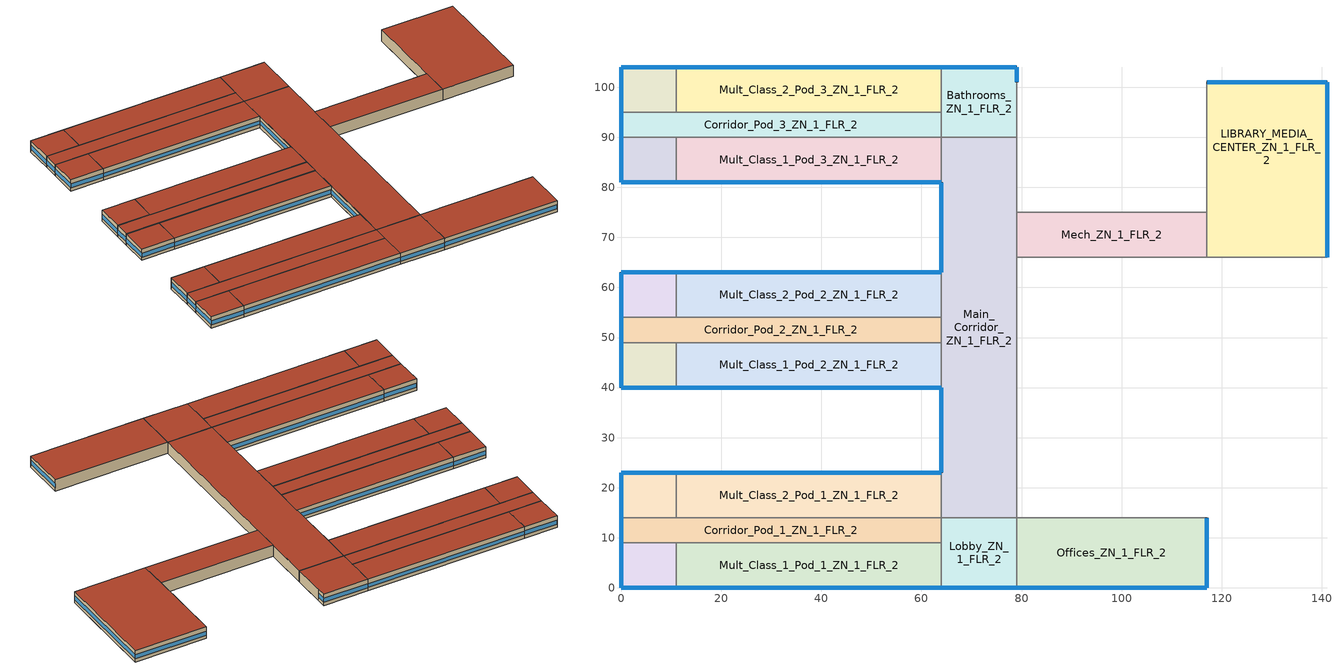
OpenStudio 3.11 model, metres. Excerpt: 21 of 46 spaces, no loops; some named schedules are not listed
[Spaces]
Bathrooms_ZN_1_FLR_2
 floor to Bathrooms_ZN_1_FLR_1: 79,104 79,90 64,90 64,104 z4
 wall outside: 79,101 79,104 64,104 z4:8
 wall to Auditorium_ZN_1_FLR_1: 79,90 79,101 z4:8
 wall to Mult_Class_2_Pod_3_ZN_1_FLR_2: 64,104 64,95 z4:8
 wall to Corridor_Pod_3_ZN_1_FLR_2: 64,95 64,90 z4:8
 wall to Main_Corridor_ZN_1_FLR_2: 64,90 79,90 z4:8
 window: 78.95,104 64.05,104 z5.1:6.51; 79,101.05 79,103.95 z5.1:6.55
 roof outside: 79,90 79,104 64,104 64,90 z8
Corner_Class_2_Pod_3_ZN_1_FLR_2
 floor to Corner_Class_2_Pod_3_ZN_1_FLR_1: 11,104 11,95 0,95 0,104 z4
 wall outside: 11,104 0,104 0,95 z4:8
 wall to Corridor_Pod_3_ZN_1_FLR_2: 0,95 11,95 z4:8
 wall to Mult_Class_2_Pod_3_ZN_1_FLR_2: 11,95 11,104 z4:8
 window: 0,103.95 0,95.05 z5.1:6.52; 10.95,104 0.05,104 z5.1:6.51
 roof outside: 11,95 11,104 0,104 0,95 z8
Corridor_Pod_1_ZN_1_FLR_2
 floor to Corridor_Pod_1_ZN_1_FLR_1: 64,14 64,9 0,9 0,14 z4
 wall outside: 0,14 0,9 z4:8
 wall to Corner_Class_1_Pod_1_ZN_1_FLR_2: 0,9 11,9 z4:8
 wall to Mult_Class_1_Pod_1_ZN_1_FLR_2: 11,9 64,9 z4:8
 wall to Corner_Class_2_Pod_1_ZN_1_FLR_2: 11,14 0,14 z4:8
 wall to Lobby_ZN_1_FLR_2: 64,9 64,14 z4:8
 wall to Mult_Class_2_Pod_1_ZN_1_FLR_2: 64,14 11,14 z4:8
 window: 0,13.95 0,9.05 z5.1:6.53
 roof outside: 64,9 64,14 0,14 0,9 z8
Corner_Class_1_Pod_3_ZN_1_FLR_2
 floor to Corner_Class_1_Pod_3_ZN_1_FLR_1: 11,90 11,81 0,81 0,90 z4
 wall outside: 0,90 0,81 11,81 z4:8
 wall to Mult_Class_1_Pod_3_ZN_1_FLR_2: 11,81 11,90 z4:8
 wall to Corridor_Pod_3_ZN_1_FLR_2: 11,90 0,90 z4:8
 window: 0.05,81 10.95,81 z5.1:6.51; 0,89.95 0,81.05 z5.1:6.52
 roof outside: 11,81 11,90 0,90 0,81 z8
Corner_Class_2_Pod_1_ZN_1_FLR_2
 floor to Corner_Class_2_Pod_1_ZN_1_FLR_1: 11,23 11,14 0,14 0,23 z4
 wall outside: 11,23 0,23 0,14 z4:8
 wall to Mult_Class_2_Pod_1_ZN_1_FLR_2: 11,14 11,23 z4:8
 window: 0,22.95 0,14.05 z5.1:6.52; 10.95,23 0.05,23 z5.1:6.51
 roof outside: 11,14 11,23 0,23 0,14 z8
Offices_ZN_1_FLR_2
 floor to Offices_ZN_1_FLR_1: 117,14 117,0 79,0 79,14 z4
 wall outside: 79,0 117,0 117,14 z4:8
 wall to Lobby_ZN_1_FLR_2: 79,14 79,0 z4:8
 wall to Gym_ZN_1_FLR_1: 117,14 79,14 z4:8
 window: 79.05,0 116.95,0 z5.1:6.5; 117,0.05 117,13.95 z5.1:6.51
 roof outside: 117,0 117,14 79,14 79,0 z8
Mult_Class_2_Pod_2_ZN_1_FLR_2
 floor to Mult_Class_2_Pod_2_ZN_1_FLR_1: 64,63 64,54 11,54 11,63 z4
 wall outside: 64,63 11,63 z4:8
 wall to Corridor_Pod_2_ZN_1_FLR_2: 11,54 64,54 z4:8
 wall to Main_Corridor_ZN_1_FLR_2: 64,54 64,63 z4:8
 wall to Corner_Class_2_Pod_2_ZN_1_FLR_2: 11,63 11,54 z4:8
 window: 63.95,63 11.05,63 z5.1:6.5
 roof outside: 64,54 64,63 11,63 11,54 z8
Mech_ZN_1_FLR_2
 floor to Mech_ZN_1_FLR_1: 117,75 117,66 79,66 79,75 z4
 wall to Gym_ZN_1_FLR_1: 79,66 117,66 z4:8
 wall to Main_Corridor_ZN_1_FLR_2: 79,75 79,66 z4:8
 wall to Auditorium_ZN_1_FLR_1: 117,75 79,75 z4:8
 wall to LIBRARY_MEDIA_CENTER_ZN_1_FLR_2: 117,66 117,75 z4:8
 roof outside: 117,66 117,75 79,75 79,66 z8
Corner_Class_1_Pod_1_ZN_1_FLR_2
 floor to Corner_Class_1_Pod_1_ZN_1_FLR_1: 11,9 11,0 0,0 0,9 z4
 wall outside: 0,9 0,0 11,0 z4:8
 wall to Mult_Class_1_Pod_1_ZN_1_FLR_2: 11,0 11,9 z4:8
 window: 0.05,0 10.95,0 z5.1:6.51; 0,8.95 0,0.05 z5.1:6.52
 roof outside: 11,0 11,9 0,9 0,0 z8
LIBRARY_MEDIA_CENTER_ZN_1_FLR_2
 floor to Kitchen_ZN_1_FLR_1: 141,75 141,66 117,66 117,75 z4
 floor to Cafeteria_ZN_1_FLR_1: 141,101 141,75 117,75 117,101 z4
 wall outside: 141,66 141,101 117,101 z4:8
 wall to Auditorium_ZN_1_FLR_1: 117,101 117,75 z4:8
 wall to Aux_Gym_ZN_1_FLR_1: 117,66 141,66 z4:8
 window: 141,66.05 141,100.95 z5.1:6.5; 140.95,101 117.05,101 z5.1:6.51
 roof outside: 141,66 141,101 117,101 117,66 z8
Corridor_Pod_3_ZN_1_FLR_2
 floor to Corridor_Pod_3_ZN_1_FLR_1: 64,95 64,90 0,90 0,95 z4
 wall outside: 0,95 0,90 z4:8
 wall to Mult_Class_2_Pod_3_ZN_1_FLR_2: 64,95 11,95 z4:8
 wall to Mult_Class_1_Pod_3_ZN_1_FLR_2: 11,90 64,90 z4:8
 window: 0,94.95 0,90.05 z5.1:6.53
 roof outside: 64,90 64,95 0,95 0,90 z8
Corner_Class_1_Pod_2_ZN_1_FLR_2
 floor to Corner_Class_1_Pod_2_ZN_1_FLR_1: 11,49 11,40 0,40 0,49 z4
 wall outside: 0,49 0,40 11,40 z4:8
 wall to Corridor_Pod_2_ZN_1_FLR_2: 11,49 0,49 z4:8
 wall to Mult_Class_1_Pod_2_ZN_1_FLR_2: 11,40 11,49 z4:8
 window: 0,48.95 0,40.05 z5.1:6.52; 0.05,40 10.95,40 z5.1:6.51
 roof outside: 11,40 11,49 0,49 0,40 z8
Corridor_Pod_2_ZN_1_FLR_2
 floor to Corridor_Pod_2_ZN_1_FLR_1: 64,54 64,49 0,49 0,54 z4
 wall outside: 0,54 0,49 z4:8
 wall to Mult_Class_1_Pod_2_ZN_1_FLR_2: 11,49 64,49 z4:8
 wall to Main_Corridor_ZN_1_FLR_2: 64,49 64,54 z4:8
 wall to Corner_Class_2_Pod_2_ZN_1_FLR_2: 11,54 0,54 z4:8
 window: 0,53.95 0,49.05 z5.1:6.53
 roof outside: 64,49 64,54 0,54 0,49 z8
Main_Corridor_ZN_1_FLR_2
 floor to Main_Corridor_ZN_1_FLR_1: 79,90 79,14 64,14 64,90 z4
 wall outside: 64,81 64,63 / 64,40 64,23 z4:8
 wall to Gym_ZN_1_FLR_1: 79,14 79,66 z4:8
 wall to Mult_Class_1_Pod_2_ZN_1_FLR_2: 64,49 64,40 z4:8
 wall to Auditorium_ZN_1_FLR_1: 79,75 79,90 z4:8
 wall to Mult_Class_2_Pod_1_ZN_1_FLR_2: 64,23 64,14 z4:8
 wall to Mult_Class_1_Pod_3_ZN_1_FLR_2: 64,90 64,81 z4:8
 wall to Lobby_ZN_1_FLR_2: 64,14 79,14 z4:8
 window: 64,39.95 64,23.05 / 64,80.95 64,63.05 z5.1:6.51
 roof outside: 79,14 79,90 64,90 64,14 z8
Mult_Class_2_Pod_1_ZN_1_FLR_2
 floor to Mult_Class_2_Pod_1_ZN_1_FLR_1: 64,23 64,14 11,14 11,23 z4
 wall outside: 64,23 11,23 z4:8
 window: 63.95,23 11.05,23 z5.1:6.5
 roof outside: 64,14 64,23 11,23 11,14 z8
Mult_Class_1_Pod_1_ZN_1_FLR_2
 floor to Mult_Class_1_Pod_1_ZN_1_FLR_1: 64,9 64,0 11,0 11,9 z4
 wall outside: 11,0 64,0 z4:8
 wall to Lobby_ZN_1_FLR_2: 64,0 64,9 z4:8
 window: 11.05,0 63.95,0 z5.1:6.5
 roof outside: 64,0 64,9 11,9 11,0 z8
Mult_Class_1_Pod_2_ZN_1_FLR_2
 floor to Mult_Class_1_Pod_2_ZN_1_FLR_1: 64,49 64,40 11,40 11,49 z4
 wall outside: 11,40 64,40 z4:8
 window: 11.05,40 63.95,40 z5.1:6.5
 roof outside: 64,40 64,49 11,49 11,40 z8
Mult_Class_1_Pod_3_ZN_1_FLR_2
 floor to Mult_Class_1_Pod_3_ZN_1_FLR_1: 64,90 64,81 11,81 11,90 z4
 wall outside: 11,81 64,81 z4:8
 window: 11.05,81 63.95,81 z5.1:6.5
 roof outside: 64,81 64,90 11,90 11,81 z8
Corner_Class_2_Pod_2_ZN_1_FLR_2
 floor to Corner_Class_2_Pod_2_ZN_1_FLR_1: 11,63 11,54 0,54 0,63 z4
 wall outside: 11,63 0,63 0,54 z4:8
 window: 0,62.95 0,54.05 z5.1:6.52; 10.95,63 0.05,63 z5.1:6.51
 roof outside: 11,54 11,63 0,63 0,54 z8
Mult_Class_2_Pod_3_ZN_1_FLR_2
 floor to Mult_Class_2_Pod_3_ZN_1_FLR_1: 64,104 64,95 11,95 11,104 z4
 wall outside: 64,104 11,104 z4:8
 window: 63.95,104 11.05,104 z5.1:6.5
 roof outside: 64,95 64,104 11,104 11,95 z8
Lobby_ZN_1_FLR_2
 floor to Lobby_ZN_1_FLR_1: 79,14 79,0 64,0 64,14 z4
 wall outside: 64,0 79,0 z4:8
 window: 64.05,0 78.95,0 z5.1:6.51
 roof outside: 79,0 79,14 64,14 64,0 z8
[Site]
Atlanta-Hartsfield Jackson Intl AP_GA_USA: Latitude {deg}=33.63; Longitude {deg}=-84.43; Time Zone {hr}=-5; Elevation {m}=308; Terrain=City
[Building]
-SecondarySchool-ASHRAE 169-2013-3A created: 2026-08-08 22:57:22 -0400: North Axis {deg}=0; Default Construction Set=90.1-2010 - SecSchl - ASHRAE 169-2013-3A; Standards Number of Stories=2; Standards Number of Above Ground Stories=2; Standards Building Type=SecondarySchool
[ClimateZones]
Climate Zone Institution Name 1=ASHRAE; Climate Zone Document Name 1=ANSI/ASHRAE Standard 169; Climate Zone Document Year 1=2006; Climate Zone Value 1=3A
[SizingPeriod:DesignDay] Barometric Pressure {Pa}=97621; Rain Indicator=No; Snow Indicator=No; Day of Month=21; Daylight Saving Time Indicator=No; Humidity Condition Type=Wetbulb; Dry-Bulb Temperature Range Modifier Type=DefaultMultipliers
Name | Maximum Dry-Bulb Temperature {C} | Daily Dry-Bulb Temperature Range {deltaC} | Wind Speed {m/s} | Wind Direction {deg} | Month | Day Type | Wetbulb or DewPoint at Maximum Dry-Bulb {C} | Solar Model Indicator | ASHRAE Clear Sky Optical Depth for Beam Irradiance | ASHRAE Clear Sky Optical Depth for Diffuse Irradiance | Sky Clearness
Atlanta-Hartsfield.Jackson.Intl.AP_GA_USA Ann Clg .4% Condns DB=>MWB | 34.4 | 9.5 | 4 | 300 | 7 | SummerDesignDay | 23.5 | ASHRAETau | 0.556 | 1.779
Atlanta-Hartsfield.Jackson.Intl.AP_GA_USA Ann Clg .4% Condns WB=>MDB | 31.2 | 9.5 | 4 | 300 | 7 | SummerDesignDay | 25.1 | ASHRAETau | 0.556 | 1.779
Atlanta-Hartsfield.Jackson.Intl.AP_GA_USA Ann Htg 99.6% Condns DB | -6.3 | 0 | 5.3 | 320 | 1 | WinterDesignDay | -6.3 | ASHRAEClearSky |  |  | 0
[Site:WaterMainsTemperature]
Calculation Method=Correlation; Annual Average Outdoor Air Temperature {C}=16.6; Maximum Difference In Monthly Average Outdoor Air Temperatures {deltaC}=22.5; Temperature Multiplier=1; Temperature Offset {deltaC}=0
[Site:GroundTemperature:Shallow]
10.8, 7.3, 6.4, 7.2, 11.9, 17.2, 22.2, 25.8, 26.8, 25.1, 21.1, 15.9
[Site:GroundTemperature:Deep]
16, 13.5, 11.9, 11.4, 12.4, 14.5, 17.1, 19.6, 21.4, 21.8, 20.8, 18.7
[Site:GroundTemperature:FCfactorMethod]
January Ground Temperature {C}=16; February Ground Temperature {C}=11.9; March Ground Temperature {C}=7.7; April Ground Temperature {C}=4; May Ground Temperature {C}=7.9; June Ground Temperature {C}=13.8; July Ground Temperature {C}=17.2; August Ground Temperature {C}=20.8; September Ground Temperature {C}=24.8; October Ground Temperature {C}=26.1; November Ground Temperature {C}=26.5; December Ground Temperature {C}=22.5
[Material:NoMass] Thermal Absorptance=0.9; Solar Absorptance=0.7
Name | Roughness | Thermal Resistance {m2-K/W} | Visible Absorptance
CP02 CARPET PAD | VeryRough | 0.21648 | 0.8
Typical Insulation R-6.78 | Smooth | 1.19347 | 0.7
Typical Carpet Pad | Smooth | 0.21648 | 0.8
Typical Insulation R-9.73 | Smooth | 1.71283 | 0.7
Typical Insulation R-19.72 | Smooth | 3.4722 | 0.7
Typical Insulation R-0.58 | Smooth | 0.101875 | 0.7
Typical Insulation R-0.01 | Smooth | 0.001 | 0.7
[Material]
Name | Roughness | Thickness {m} | Conductivity {W/m-K} | Density {kg/m3} | Specific Heat {J/kg-K} | Thermal Absorptance | Solar Absorptance | Visible Absorptance
100mm Normalweight concrete floor | MediumSmooth | 0.1016 | 2.31 | 2322 | 832
G01 13mm gypsum board | Smooth | 0.0127 | 0.16 | 800 | 1090 | 0.9 | 0.7 | 0.5
4 in. Normalweight Concrete Floor | MediumRough | 0.1016 | 2.31 | 2322 | 832 | 0.9 | 0.7 | 0.7
25mm Stucco | Smooth | 0.0254 | 0.72 | 1856 | 840 | 0.9 | 0.7 | 0.7
5/8 in. Gypsum Board | MediumSmooth | 0.0159 | 0.16 | 800 | 1090 | 0.9 | 0.7 | 0.7
Roof Membrane - Highly Reflective | VeryRough | 0.0095 | 0.16 | 1121.29 | 1460 | 0.75 | 0.45 | 0.7
Metal Roof Surface; F08 Metal surface | Smooth | 0.0008 | 45.28 | 7824 | 500 | 0.9 | 0.7 | 0.7
8 in. Normalweight Concrete Floor | MediumRough | 0.2032 | 2.31 | 2322 | 832 | 0.9 | 0.7 | 0.7
8 in. Concrete Block Basement Wall | MediumRough | 0.2032 | 1.326 | 1842 | 912 | 0.9 | 0.7 | 0.7
G05 25mm wood | MediumSmooth | 0.0254 | 0.15 | 608 | 1630 | 0.9 | 0.5 | 0.5
Std Wood 6inch | MediumSmooth | 0.15 | 0.12 | 540 | 1210 | 0.9 | 0.7 | 0.7
[DefaultConstructionSet]
90.1-2010 - SecSchl - ASHRAE 169-2013-3A: Default Exterior Surface Constructions=Default Surface Constructions 1; Default Interior Surface Constructions=Default Surface Constructions 2; Default Ground Contact Surface Constructions=Default Surface Constructions 3; Default Exterior SubSurface Constructions=Default Sub Surface Constructions 1; Default Interior SubSurface Constructions=Default Sub Surface Constructions 2; Interior Partition Construction=Typical Interior Partition
[DefaultSurfaceConstructions]
Name | Floor Construction | Wall Construction | Roof Ceiling Construction
Default Surface Constructions 1 | Typical Insulated Exterior Mass Floor R-9.35 | Typical Insulated Steel Framed Exterior Wall R-11.9 | Typical IEAD Roof - Highly Reflective R-20.83
Default Surface Constructions 2 | Typical Interior Floor | Typical Interior Wall | Typical Interior Ceiling
Default Surface Constructions 3 | Smallhotel 2010 Slab Floor | Typical Insulated Basement Mass Wall
[Construction]
Typical Insulated Exterior Mass Floor R-9.35: Typical Insulation R-6.78, 4 in. Normalweight Concrete Floor, Typical Carpet Pad
Typical Insulated Steel Framed Exterior Wall R-11.9: 25mm Stucco, 5/8 in. Gypsum Board, Typical Insulation R-9.73, 5/8 in. Gypsum Board
Typical IEAD Roof - Highly Reflective R-20.83: Roof Membrane - Highly Reflective, Typical Insulation R-19.72, Metal Roof Surface
Typical Interior Floor: 100mm Normalweight concrete floor, CP02 CARPET PAD
Typical Interior Wall: G01 13mm gypsum board, G01 13mm gypsum board
Typical Interior Ceiling: CP02 CARPET PAD, 100mm Normalweight concrete floor
Smallhotel 2010 Slab Floor: 8 in. Normalweight Concrete Floor, CP02 CARPET PAD
Typical Insulated Basement Mass Wall: 8 in. Concrete Block Basement Wall
U 0.65 SHGC 0.25 Simple Glazing: U 0.65 SHGC 0.25 Simple Glazing
Typical Insulated Metal Door R-1.43: F08 Metal surface, Typical Insulation R-0.58
U 0.9 SHGC 0.25 Simple Glazing: U 0.9 SHGC 0.25 Simple Glazing
Typical Overhead Door R-0.86: Typical Insulation R-0.01
U 1.17 SHGC 0.39 Simple Glazing: U 1.17 SHGC 0.39 Simple Glazing
Typical Interior Window: Clear 3mm
Typical Interior Door; Typical Interior Partition: G05 25mm wood
InteriorFurnishings: Std Wood 6inch
[DefaultSubSurfaceConstructions]
Name | Fixed Window Construction | Operable Window Construction | Door Construction | Glass Door Construction | Overhead Door Construction | Skylight Construction | Tubular Daylight Dome Construction | Tubular Daylight Diffuser Construction
Default Sub Surface Constructions 1 | U 0.65 SHGC 0.25 Simple Glazing | U 0.65 SHGC 0.25 Simple Glazing | Typical Insulated Metal Door R-1.43 | U 0.9 SHGC 0.25 Simple Glazing | Typical Overhead Door R-0.86 | U 1.17 SHGC 0.39 Simple Glazing | Typical Interior Window | Typical Interior Window
Default Sub Surface Constructions 2 | Typical Interior Window | Typical Interior Window | Typical Interior Door
[WindowMaterial:SimpleGlazingSystem] Visible Transmittance=0.81
Name | U-Factor {W/m2-K} | Solar Heat Gain Coefficient
U 0.65 SHGC 0.25 Simple Glazing | 3.69087 | 0.25
U 0.9 SHGC 0.25 Simple Glazing | 5.11044 | 0.25
U 1.17 SHGC 0.39 Simple Glazing | 6.64357 | 0.39
[WindowMaterial:Glazing]
Clear 3mm: Optical Data Type=SpectralAverage; Thickness {m}=0.003; Solar Transmittance at Normal Incidence=0.837; Front Side Solar Reflectance at Normal Incidence=0.075; Back Side Solar Reflectance at Normal Incidence=0.075; Visible Transmittance at Normal Incidence=0.898; Front Side Visible Reflectance at Normal Incidence=0.081; Back Side Visible Reflectance at Normal Incidence=0.081; Infrared Transmittance at Normal Incidence=0; Front Side Infrared Hemispherical Emissivity=0.84; Back Side Infrared Hemispherical Emissivity=0.84; Conductivity {W/m-K}=0.9; Dirt Correction Factor for Solar and Visible Transmittance=1; Solar Diffusing=No
[Space] Building Story=Building Story 2; Part of Total Floor Area=Yes
Name | Space Type | Thermal Zone
Bathrooms_ZN_1_FLR_2 | SecondarySchool Restroom | Bathrooms_ZN_1_FLR_2 ZN
Corner_Class_2_Pod_3_ZN_1_FLR_2 | SecondarySchool Classroom | Corner_Class_2_Pod_3_ZN_1_FLR_2 ZN
Corridor_Pod_1_ZN_1_FLR_2 | SecondarySchool Corridor | Corridor_Pod_1_ZN_1_FLR_2 ZN
LIBRARY_MEDIA_CENTER_ZN_1_FLR_2 | SecondarySchool Library | LIBRARY_MEDIA_CENTER_ZN_1_FLR_2 ZN
Mult_Class_1_Pod_3_ZN_1_FLR_2 | SecondarySchool ComputerRoom | Mult_Class_1_Pod_3_ZN_1_FLR_2 ZN
Corner_Class_1_Pod_3_ZN_1_FLR_2 | SecondarySchool Classroom | Corner_Class_1_Pod_3_ZN_1_FLR_2 ZN
Corner_Class_2_Pod_1_ZN_1_FLR_2 | SecondarySchool Classroom | Corner_Class_2_Pod_1_ZN_1_FLR_2 ZN
Offices_ZN_1_FLR_2 | SecondarySchool Office | Offices_ZN_1_FLR_2 ZN
Mult_Class_2_Pod_3_ZN_1_FLR_2 | SecondarySchool ComputerRoom | Mult_Class_2_Pod_3_ZN_1_FLR_2 ZN
Corridor_Pod_2_ZN_1_FLR_2 | SecondarySchool Corridor | Corridor_Pod_2_ZN_1_FLR_2 ZN
Mult_Class_2_Pod_2_ZN_1_FLR_2 | SecondarySchool Classroom | Mult_Class_2_Pod_2_ZN_1_FLR_2 ZN
Mech_ZN_1_FLR_2 | SecondarySchool Mechanical | Mech_ZN_1_FLR_2 ZN
Corner_Class_1_Pod_1_ZN_1_FLR_2 | SecondarySchool Classroom | Corner_Class_1_Pod_1_ZN_1_FLR_2 ZN
Corridor_Pod_3_ZN_1_FLR_2 | SecondarySchool Corridor | Corridor_Pod_3_ZN_1_FLR_2 ZN
Mult_Class_2_Pod_1_ZN_1_FLR_2 | SecondarySchool Classroom | Mult_Class_2_Pod_1_ZN_1_FLR_2 ZN
Corner_Class_1_Pod_2_ZN_1_FLR_2 | SecondarySchool Classroom | Corner_Class_1_Pod_2_ZN_1_FLR_2 ZN
Corner_Class_2_Pod_2_ZN_1_FLR_2 | SecondarySchool Classroom | Corner_Class_2_Pod_2_ZN_1_FLR_2 ZN
Mult_Class_1_Pod_1_ZN_1_FLR_2 | SecondarySchool Classroom | Mult_Class_1_Pod_1_ZN_1_FLR_2 ZN
Main_Corridor_ZN_1_FLR_2 | SecondarySchool Corridor | Main_Corridor_ZN_1_FLR_2 ZN
Lobby_ZN_1_FLR_2 | SecondarySchool Lobby | Lobby_ZN_1_FLR_2 ZN
Mult_Class_1_Pod_2_ZN_1_FLR_2 | SecondarySchool Classroom | Mult_Class_1_Pod_2_ZN_1_FLR_2 ZN
[BuildingStory]
Building Story 2: Nominal Z Coordinate {m}=4
[SpaceType] Standards Building Type=SecondarySchool
Name | Default Schedule Set | Design Specification Outdoor Air Object | Standards Space Type
SecondarySchool Office | SecondarySchool Office Schedule Set | SecondarySchool Office Ventilation | Office
SecondarySchool Lobby | SecondarySchool Lobby Schedule Set | SecondarySchool Lobby Ventilation | Lobby
SecondarySchool Mechanical | SecondarySchool Mechanical Schedule Set | SecondarySchool Mechanical Ventilation | Mechanical
SecondarySchool Restroom | SecondarySchool Restroom Schedule Set | SecondarySchool Restroom Ventilation | Restroom
SecondarySchool Library | SecondarySchool Library Schedule Set | SecondarySchool Library Ventilation | Library
SecondarySchool Corridor | SecondarySchool Corridor Schedule Set | SecondarySchool Corridor Ventilation | Corridor
SecondarySchool Classroom | SecondarySchool Classroom Schedule Set | SecondarySchool Classroom Ventilation | Classroom
SecondarySchool ComputerRoom | SecondarySchool ComputerRoom Schedule Set | SecondarySchool ComputerRoom Ventilation | ComputerRoom
[People:Definition] Number of People Calculation Method=People/Area; Fraction Radiant=0.3; Thermal Comfort Model Type 1=AdaptiveASH55
Name | People per Space Floor Area {person/m2}
SecondarySchool Classroom People Definition; SecondarySchool ComputerRoom People Definition | 0.376737
SecondarySchool Library People Definition | 0.107639
SecondarySchool Office People Definition | 0.0538196
[People] Work Efficiency Schedule=Work Efficiency Schedule; Clothing Insulation Calculation Method=ClothingInsulationSchedule; Clothing Insulation Schedule=Clothing Schedule; Air Velocity Schedule=Air Velocity Schedule; Multiplier=1
Name | People Definition | Space or SpaceType
SecondarySchool Classroom People | SecondarySchool Classroom People Definition | SecondarySchool Classroom
SecondarySchool ComputerRoom People | SecondarySchool ComputerRoom People Definition | SecondarySchool ComputerRoom
SecondarySchool Library People | SecondarySchool Library People Definition | SecondarySchool Library
SecondarySchool Office People | SecondarySchool Office People Definition | SecondarySchool Office
[Lights:Definition] Design Level Calculation Method=Watts/Area; Fraction Radiant=0.37; Fraction Visible=0.2; Return Air Fraction=0
Name | Watts per Space Floor Area {W/m2}
SecondarySchool Classroom Lights Definition; SecondarySchool ComputerRoom Lights Definition | 13.3472
SecondarySchool Corridor Lights Definition | 7.10418
SecondarySchool Library Lights Definition | 12.7014
SecondarySchool Lobby Lights Definition | 9.68752
SecondarySchool Mechanical Lights Definition | 10.2257
SecondarySchool Office Lights Definition | 11.9479
SecondarySchool Restroom Lights Definition | 10.5486
[Lights] Fraction Replaceable=1
Name | Lights Definition | Space or SpaceType
SecondarySchool Classroom Lights | SecondarySchool Classroom Lights Definition | SecondarySchool Classroom
SecondarySchool ComputerRoom Lights | SecondarySchool ComputerRoom Lights Definition | SecondarySchool ComputerRoom
SecondarySchool Corridor Lights | SecondarySchool Corridor Lights Definition | SecondarySchool Corridor
SecondarySchool Library Lights | SecondarySchool Library Lights Definition | SecondarySchool Library
SecondarySchool Lobby Lights | SecondarySchool Lobby Lights Definition | SecondarySchool Lobby
SecondarySchool Mechanical Lights | SecondarySchool Mechanical Lights Definition | SecondarySchool Mechanical
SecondarySchool Office Lights | SecondarySchool Office Lights Definition | SecondarySchool Office
SecondarySchool Restroom Lights | SecondarySchool Restroom Lights Definition | SecondarySchool Restroom
[ElectricEquipment:Definition] Design Level Calculation Method=Watts/Area; Fraction Latent=0; Fraction Radiant=0.5; Fraction Lost=0
Name | Watts per Space Floor Area {W/m2}
SecondarySchool Classroom Elec Equip Definition | 9.99967
SecondarySchool ComputerRoom Elec Equip Definition | 19.9993
SecondarySchool Corridor Elec Equip Definition; SecondarySchool Lobby Elec Equip Definition; SecondarySchool Mechanical Elec Equip Definition; SecondarySchool Restroom Elec Equip Definition | 3.98265
SecondarySchool Library Elec Equip Definition | 10.0104
SecondarySchool Office Elec Equip Definition | 10.7639
[ElectricEquipment]
Name | Electric Equipment Definition | Space or SpaceType
SecondarySchool Classroom Elec Equip | SecondarySchool Classroom Elec Equip Definition | SecondarySchool Classroom
SecondarySchool ComputerRoom Elec Equip | SecondarySchool ComputerRoom Elec Equip Definition | SecondarySchool ComputerRoom
SecondarySchool Corridor Elec Equip | SecondarySchool Corridor Elec Equip Definition | SecondarySchool Corridor
SecondarySchool Library Elec Equip | SecondarySchool Library Elec Equip Definition | SecondarySchool Library
SecondarySchool Lobby Elec Equip | SecondarySchool Lobby Elec Equip Definition | SecondarySchool Lobby
SecondarySchool Mechanical Elec Equip | SecondarySchool Mechanical Elec Equip Definition | SecondarySchool Mechanical
SecondarySchool Office Elec Equip | SecondarySchool Office Elec Equip Definition | SecondarySchool Office
SecondarySchool Restroom Elec Equip | SecondarySchool Restroom Elec Equip Definition | SecondarySchool Restroom
[DesignSpecification:OutdoorAir] Outdoor Air Method=Sum
Name | Outdoor Air Flow per Person {m3/s-person} | Outdoor Air Flow per Floor Area {m3/s-m2}
SecondarySchool Classroom Ventilation; SecondarySchool ComputerRoom Ventilation; SecondarySchool Library Ventilation | 0.00471947 | 0.0006096
SecondarySchool Corridor Ventilation; SecondarySchool Lobby Ventilation; SecondarySchool Restroom Ventilation |  | 0.0003048
SecondarySchool Mechanical Ventilation |  | 0.0006096
SecondarySchool Office Ventilation | 0.00235974 | 0.0003048
[DefaultScheduleSet] People Activity Level Schedule=SchoolSecondary ACTIVITY_SCH; Electric Equipment Schedule=SchoolSecondary BLDG_EQUIP_SCH
Name | Number of People Schedule | Lighting Schedule
SecondarySchool Classroom Schedule Set; SecondarySchool ComputerRoom Schedule Set | SchoolSecondary BLDG_OCC_SCH | SchoolSecondary BLDG_LIGHT_CLASSROOM_SCH_2010
SecondarySchool Corridor Schedule Set | SchoolSecondary BLDG_OCC_SCH | SchoolSecondary BLDG_LIGHT_CORRIDOR_SCH_2010
SecondarySchool Library Schedule Set | SchoolSecondary BLDG_OCC_SCH | SchoolSecondary BLDG_LIGHT_LIBRARY_SCH_2010
SecondarySchool Lobby Schedule Set | SchoolSecondary BLDG_OCC_SCH | SchoolSecondary BLDG_LIGHT_LOBBYFLR1_SCH_2010
SecondarySchool Mechanical Schedule Set | SchoolSecondary BLDG_OCC_SCH | SchoolSecondary BLDG_LIGHT_MECHANICAL_SCH_2010
SecondarySchool Office Schedule Set | SchoolSecondary BLDG_OCC_SCH_Offices | SchoolSecondary BLDG_LIGHT_OFFICE_SCH_2010
SecondarySchool Restroom Schedule Set | SchoolSecondary BLDG_OCC_SCH | SchoolSecondary BLDG_LIGHT_BATH_SCH_2010
[ThermostatSetpoint:DualSetpoint]
Name | Heating Setpoint Temperature Schedule | Cooling Setpoint Temperature Schedule
SecondarySchool Restroom Thermostat 2; SecondarySchool Mechanical Thermostat 2 | SchoolSecondary HTGSETP_SCH_Setback | SchoolSecondary CLGSETP_SCH_Setback
SecondarySchool Classroom Thermostat 2; SecondarySchool Classroom Thermostat 4; SecondarySchool Classroom Thermostat 6; SecondarySchool Classroom Thermostat 8; SecondarySchool Classroom Thermostat 10; SecondarySchool Classroom Thermostat 12; SecondarySchool Corridor Thermostat 2; SecondarySchool Corridor Thermostat 4; SecondarySchool Corridor Thermostat 6; SecondarySchool Library Thermostat 1; SecondarySchool Lobby Thermostat 2; SecondarySchool Corridor Thermostat 8; SecondarySchool Classroom Thermostat 14; SecondarySchool Classroom Thermostat 16; SecondarySchool ComputerRoom Thermostat 1; SecondarySchool Classroom Thermostat 19; SecondarySchool Classroom Thermostat 21; SecondarySchool ComputerRoom Thermostat 2; SecondarySchool Office Thermostat 2 | SchoolSecondary HTGSETP_SCH_YES_OPTIMUM | SchoolSecondary CLGSETP_SCH_NO_SETBACK
[SpaceInfiltration:DesignFlowRate] Design Flow Rate Calculation Method=Flow/ExteriorArea; Flow per Exterior Surface Area {m3/s-m2}=0.000570329; Velocity Term Coefficient=0; Density Basis=Outdoor
Name | Space or SpaceType | Schedule | Constant Term Coefficient | Temperature Term Coefficient | Velocity Squared Term Coefficient
Mult_Class_1_Pod_1_ZN_1_FLR_2 HVAC On Infiltration | Mult_Class_1_Pod_1_ZN_1_FLR_2 | Infiltration HVAC On Schedule | 0.0647 | 0.0078 | 0.1055
Mult_Class_1_Pod_1_ZN_1_FLR_2 HVAC Off Infiltration | Mult_Class_1_Pod_1_ZN_1_FLR_2 | Infiltration HVAC Off Schedule | 0 | 0.0168 | 0.1314
Corner_Class_2_Pod_2_ZN_1_FLR_2 HVAC On Infiltration | Corner_Class_2_Pod_2_ZN_1_FLR_2 | Infiltration HVAC On Schedule | 0.0647 | 0.0078 | 0.1055
Corner_Class_2_Pod_2_ZN_1_FLR_2 HVAC Off Infiltration | Corner_Class_2_Pod_2_ZN_1_FLR_2 | Infiltration HVAC Off Schedule | 0 | 0.0168 | 0.1314
Corner_Class_1_Pod_2_ZN_1_FLR_2 HVAC On Infiltration | Corner_Class_1_Pod_2_ZN_1_FLR_2 | Infiltration HVAC On Schedule | 0.0647 | 0.0078 | 0.1055
Corner_Class_1_Pod_2_ZN_1_FLR_2 HVAC Off Infiltration | Corner_Class_1_Pod_2_ZN_1_FLR_2 | Infiltration HVAC Off Schedule | 0 | 0.0168 | 0.1314
Lobby_ZN_1_FLR_2 HVAC On Infiltration | Lobby_ZN_1_FLR_2 | Infiltration HVAC On Schedule | 0.0647 | 0.0078 | 0.1055
Lobby_ZN_1_FLR_2 HVAC Off Infiltration | Lobby_ZN_1_FLR_2 | Infiltration HVAC Off Schedule | 0 | 0.0168 | 0.1314
Mult_Class_2_Pod_2_ZN_1_FLR_2 HVAC On Infiltration | Mult_Class_2_Pod_2_ZN_1_FLR_2 | Infiltration HVAC On Schedule | 0.0647 | 0.0078 | 0.1055
Mult_Class_2_Pod_2_ZN_1_FLR_2 HVAC Off Infiltration | Mult_Class_2_Pod_2_ZN_1_FLR_2 | Infiltration HVAC Off Schedule | 0 | 0.0168 | 0.1314
Corner_Class_1_Pod_1_ZN_1_FLR_2 HVAC On Infiltration | Corner_Class_1_Pod_1_ZN_1_FLR_2 | Infiltration HVAC On Schedule | 0.0647 | 0.0078 | 0.1055
Corner_Class_1_Pod_1_ZN_1_FLR_2 HVAC Off Infiltration | Corner_Class_1_Pod_1_ZN_1_FLR_2 | Infiltration HVAC Off Schedule | 0 | 0.0168 | 0.1314
Mult_Class_1_Pod_3_ZN_1_FLR_2 HVAC On Infiltration | Mult_Class_1_Pod_3_ZN_1_FLR_2 | Infiltration HVAC On Schedule | 0.0647 | 0.0078 | 0.1055
Mult_Class_1_Pod_3_ZN_1_FLR_2 HVAC Off Infiltration | Mult_Class_1_Pod_3_ZN_1_FLR_2 | Infiltration HVAC Off Schedule | 0 | 0.0168 | 0.1314
Mult_Class_1_Pod_2_ZN_1_FLR_2 HVAC On Infiltration | Mult_Class_1_Pod_2_ZN_1_FLR_2 | Infiltration HVAC On Schedule | 0.0647 | 0.0078 | 0.1055
Mult_Class_1_Pod_2_ZN_1_FLR_2 HVAC Off Infiltration | Mult_Class_1_Pod_2_ZN_1_FLR_2 | Infiltration HVAC Off Schedule | 0 | 0.0168 | 0.1314
Corridor_Pod_1_ZN_1_FLR_2 HVAC On Infiltration | Corridor_Pod_1_ZN_1_FLR_2 | Infiltration HVAC On Schedule | 0.0647 | 0.0078 | 0.1055
Corridor_Pod_1_ZN_1_FLR_2 HVAC Off Infiltration | Corridor_Pod_1_ZN_1_FLR_2 | Infiltration HVAC Off Schedule | 0 | 0.0168 | 0.1314
Offices_ZN_1_FLR_2 HVAC On Infiltration | Offices_ZN_1_FLR_2 | Infiltration HVAC On Schedule | 0.0647 | 0.0078 | 0.1055
Offices_ZN_1_FLR_2 HVAC Off Infiltration | Offices_ZN_1_FLR_2 | Infiltration HVAC Off Schedule | 0 | 0.0168 | 0.1314
Corner_Class_2_Pod_1_ZN_1_FLR_2 HVAC On Infiltration | Corner_Class_2_Pod_1_ZN_1_FLR_2 | Infiltration HVAC On Schedule | 0.0647 | 0.0078 | 0.1055
Corner_Class_2_Pod_1_ZN_1_FLR_2 HVAC Off Infiltration | Corner_Class_2_Pod_1_ZN_1_FLR_2 | Infiltration HVAC Off Schedule | 0 | 0.0168 | 0.1314
Mult_Class_2_Pod_1_ZN_1_FLR_2 HVAC On Infiltration | Mult_Class_2_Pod_1_ZN_1_FLR_2 | Infiltration HVAC On Schedule | 0.0647 | 0.0078 | 0.1055
Mult_Class_2_Pod_1_ZN_1_FLR_2 HVAC Off Infiltration | Mult_Class_2_Pod_1_ZN_1_FLR_2 | Infiltration HVAC Off Schedule | 0 | 0.0168 | 0.1314
LIBRARY_MEDIA_CENTER_ZN_1_FLR_2 HVAC On Infiltration | LIBRARY_MEDIA_CENTER_ZN_1_FLR_2 | Infiltration HVAC On Schedule | 0.0647 | 0.0078 | 0.1055
LIBRARY_MEDIA_CENTER_ZN_1_FLR_2 HVAC Off Infiltration | LIBRARY_MEDIA_CENTER_ZN_1_FLR_2 | Infiltration HVAC Off Schedule | 0 | 0.0168 | 0.1314
Corner_Class_2_Pod_3_ZN_1_FLR_2 HVAC On Infiltration | Corner_Class_2_Pod_3_ZN_1_FLR_2 | Infiltration HVAC On Schedule | 0.0647 | 0.0078 | 0.1055
Corner_Class_2_Pod_3_ZN_1_FLR_2 HVAC Off Infiltration | Corner_Class_2_Pod_3_ZN_1_FLR_2 | Infiltration HVAC Off Schedule | 0 | 0.0168 | 0.1314
Corridor_Pod_3_ZN_1_FLR_2 HVAC On Infiltration | Corridor_Pod_3_ZN_1_FLR_2 | Infiltration HVAC On Schedule | 0.0647 | 0.0078 | 0.1055
Corridor_Pod_3_ZN_1_FLR_2 HVAC Off Infiltration | Corridor_Pod_3_ZN_1_FLR_2 | Infiltration HVAC Off Schedule | 0 | 0.0168 | 0.1314
Corridor_Pod_2_ZN_1_FLR_2 HVAC On Infiltration | Corridor_Pod_2_ZN_1_FLR_2 | Infiltration HVAC On Schedule | 0.0647 | 0.0078 | 0.1055
Corridor_Pod_2_ZN_1_FLR_2 HVAC Off Infiltration | Corridor_Pod_2_ZN_1_FLR_2 | Infiltration HVAC Off Schedule | 0 | 0.0168 | 0.1314
Bathrooms_ZN_1_FLR_2 HVAC On Infiltration | Bathrooms_ZN_1_FLR_2 | Infiltration HVAC On Schedule | 0.0647 | 0.0078 | 0.1055
Bathrooms_ZN_1_FLR_2 HVAC Off Infiltration | Bathrooms_ZN_1_FLR_2 | Infiltration HVAC Off Schedule | 0 | 0.0168 | 0.1314
Corner_Class_1_Pod_3_ZN_1_FLR_2 HVAC On Infiltration | Corner_Class_1_Pod_3_ZN_1_FLR_2 | Infiltration HVAC On Schedule | 0.0647 | 0.0078 | 0.1055
Corner_Class_1_Pod_3_ZN_1_FLR_2 HVAC Off Infiltration | Corner_Class_1_Pod_3_ZN_1_FLR_2 | Infiltration HVAC Off Schedule | 0 | 0.0168 | 0.1314
Main_Corridor_ZN_1_FLR_2 HVAC On Infiltration | Main_Corridor_ZN_1_FLR_2 | Infiltration HVAC On Schedule | 0.0647 | 0.0078 | 0.1055
Main_Corridor_ZN_1_FLR_2 HVAC Off Infiltration | Main_Corridor_ZN_1_FLR_2 | Infiltration HVAC Off Schedule | 0 | 0.0168 | 0.1314
Mult_Class_2_Pod_3_ZN_1_FLR_2 HVAC On Infiltration | Mult_Class_2_Pod_3_ZN_1_FLR_2 | Infiltration HVAC On Schedule | 0.0647 | 0.0078 | 0.1055
Mult_Class_2_Pod_3_ZN_1_FLR_2 HVAC Off Infiltration | Mult_Class_2_Pod_3_ZN_1_FLR_2 | Infiltration HVAC Off Schedule | 0 | 0.0168 | 0.1314
Mech_ZN_1_FLR_2 HVAC On Infiltration | Mech_ZN_1_FLR_2 | Infiltration HVAC On Schedule | 0.0647 | 0.0078 | 0.1055
Mech_ZN_1_FLR_2 HVAC Off Infiltration | Mech_ZN_1_FLR_2 | Infiltration HVAC Off Schedule | 0 | 0.0168 | 0.1314
[ThermalZone] Use Ideal Air Loads=No
Name | Primary Daylighting Control | Fraction of Zone Controlled by Primary Daylighting Control | Secondary Daylighting Control | Fraction of Zone Controlled by Secondary Daylighting Control | Thermostat
Bathrooms_ZN_1_FLR_2 ZN | Bathrooms_ZN_1_FLR_2 Daylt Sensor 1 | 0.096 | Bathrooms_ZN_1_FLR_2 Daylt Sensor 2 | 0.096 | SecondarySchool Restroom Thermostat 2
Corner_Class_1_Pod_1_ZN_1_FLR_2 ZN | Corner_Class_1_Pod_1_ZN_1_FLR_2 Daylt Sensor 1 | 0.222 | Corner_Class_1_Pod_1_ZN_1_FLR_2 Daylt Sensor 2 | 0.222 | SecondarySchool Classroom Thermostat 2
Corner_Class_1_Pod_2_ZN_1_FLR_2 ZN | Corner_Class_1_Pod_2_ZN_1_FLR_2 Daylt Sensor 1 | 0.222 | Corner_Class_1_Pod_2_ZN_1_FLR_2 Daylt Sensor 2 | 0.222 | SecondarySchool Classroom Thermostat 4
Corner_Class_1_Pod_3_ZN_1_FLR_2 ZN | Corner_Class_1_Pod_3_ZN_1_FLR_2 Daylt Sensor 1 | 0.222 | Corner_Class_1_Pod_3_ZN_1_FLR_2 Daylt Sensor 2 | 0.222 | SecondarySchool Classroom Thermostat 6
Corner_Class_2_Pod_1_ZN_1_FLR_2 ZN | Corner_Class_2_Pod_1_ZN_1_FLR_2 Daylt Sensor 1 | 0.222 | Corner_Class_2_Pod_1_ZN_1_FLR_2 Daylt Sensor 2 | 0.222 | SecondarySchool Classroom Thermostat 8
Corner_Class_2_Pod_2_ZN_1_FLR_2 ZN | Corner_Class_2_Pod_2_ZN_1_FLR_2 Daylt Sensor 1 | 0.222 | Corner_Class_2_Pod_2_ZN_1_FLR_2 Daylt Sensor 2 | 0.222 | SecondarySchool Classroom Thermostat 10
Corner_Class_2_Pod_3_ZN_1_FLR_2 ZN | Corner_Class_2_Pod_3_ZN_1_FLR_2 Daylt Sensor 1 | 0.222 | Corner_Class_2_Pod_3_ZN_1_FLR_2 Daylt Sensor 2 | 0.222 | SecondarySchool Classroom Thermostat 12
Corridor_Pod_1_ZN_1_FLR_2 ZN |  |  |  |  | SecondarySchool Corridor Thermostat 2
Corridor_Pod_2_ZN_1_FLR_2 ZN |  |  |  |  | SecondarySchool Corridor Thermostat 4
Corridor_Pod_3_ZN_1_FLR_2 ZN |  |  |  |  | SecondarySchool Corridor Thermostat 6
LIBRARY_MEDIA_CENTER_ZN_1_FLR_2 ZN | LIBRARY_MEDIA_CENTER_ZN_1_FLR_2 Daylt Sensor 1 | 0.084 | LIBRARY_MEDIA_CENTER_ZN_1_FLR_2 Daylt Sensor 2 | 0.084 | SecondarySchool Library Thermostat 1
Lobby_ZN_1_FLR_2 ZN | Lobby_ZN_1_FLR_2 Daylt Sensor 1 | 0.179 |  |  | SecondarySchool Lobby Thermostat 2
Main_Corridor_ZN_1_FLR_2 ZN | Main_Corridor_ZN_1_FLR_2 Daylt Sensor 1 | 0.041 | Main_Corridor_ZN_1_FLR_2 Daylt Sensor 2 | 0.041 | SecondarySchool Corridor Thermostat 8
Mech_ZN_1_FLR_2 ZN |  |  |  |  | SecondarySchool Mechanical Thermostat 2
Mult_Class_1_Pod_1_ZN_1_FLR_2 ZN | Mult_Class_1_Pod_1_ZN_1_FLR_2 Daylt Sensor 1 | 0.278 |  |  | SecondarySchool Classroom Thermostat 14
Mult_Class_1_Pod_2_ZN_1_FLR_2 ZN | Mult_Class_1_Pod_2_ZN_1_FLR_2 Daylt Sensor 1 | 0.278 |  |  | SecondarySchool Classroom Thermostat 16
Mult_Class_1_Pod_3_ZN_1_FLR_2 ZN | Mult_Class_1_Pod_3_ZN_1_FLR_2 Daylt Sensor 1 | 0.278 |  |  | SecondarySchool ComputerRoom Thermostat 1
Mult_Class_2_Pod_1_ZN_1_FLR_2 ZN | Mult_Class_2_Pod_1_ZN_1_FLR_2 Daylt Sensor 1 | 0.278 |  |  | SecondarySchool Classroom Thermostat 19
Mult_Class_2_Pod_2_ZN_1_FLR_2 ZN | Mult_Class_2_Pod_2_ZN_1_FLR_2 Daylt Sensor 1 | 0.278 |  |  | SecondarySchool Classroom Thermostat 21
Mult_Class_2_Pod_3_ZN_1_FLR_2 ZN | Mult_Class_2_Pod_3_ZN_1_FLR_2 Daylt Sensor 1 | 0.278 |  |  | SecondarySchool ComputerRoom Thermostat 2
Offices_ZN_1_FLR_2 ZN | Offices_ZN_1_FLR_2 Daylt Sensor 1 | 0.117 | Offices_ZN_1_FLR_2 Daylt Sensor 2 | 0.117 | SecondarySchool Office Thermostat 2
[InternalMass:Definition]
Internal Mass Definition 1: Construction=InteriorFurnishings; Design Level Calculation Method=SurfaceArea/Area; Surface Area per Space Floor Area=2
[InternalMass] Internal Mass Definition=Internal Mass Definition 1; Multiplier=1
Name | Space or SpaceType
Mult_Class_1_Pod_1_ZN_1_FLR_2 Mass | Mult_Class_1_Pod_1_ZN_1_FLR_2
Corner_Class_2_Pod_2_ZN_1_FLR_2 Mass | Corner_Class_2_Pod_2_ZN_1_FLR_2
Corner_Class_1_Pod_2_ZN_1_FLR_2 Mass | Corner_Class_1_Pod_2_ZN_1_FLR_2
Lobby_ZN_1_FLR_2 Mass | Lobby_ZN_1_FLR_2
Mult_Class_2_Pod_2_ZN_1_FLR_2 Mass | Mult_Class_2_Pod_2_ZN_1_FLR_2
Corner_Class_1_Pod_1_ZN_1_FLR_2 Mass | Corner_Class_1_Pod_1_ZN_1_FLR_2
Mult_Class_1_Pod_3_ZN_1_FLR_2 Mass | Mult_Class_1_Pod_3_ZN_1_FLR_2
Mult_Class_1_Pod_2_ZN_1_FLR_2 Mass | Mult_Class_1_Pod_2_ZN_1_FLR_2
Corridor_Pod_1_ZN_1_FLR_2 Mass | Corridor_Pod_1_ZN_1_FLR_2
Offices_ZN_1_FLR_2 Mass | Offices_ZN_1_FLR_2
Corner_Class_2_Pod_1_ZN_1_FLR_2 Mass | Corner_Class_2_Pod_1_ZN_1_FLR_2
Mult_Class_2_Pod_1_ZN_1_FLR_2 Mass | Mult_Class_2_Pod_1_ZN_1_FLR_2
LIBRARY_MEDIA_CENTER_ZN_1_FLR_2 Mass | LIBRARY_MEDIA_CENTER_ZN_1_FLR_2
Corner_Class_2_Pod_3_ZN_1_FLR_2 Mass | Corner_Class_2_Pod_3_ZN_1_FLR_2
Corridor_Pod_3_ZN_1_FLR_2 Mass | Corridor_Pod_3_ZN_1_FLR_2
Corridor_Pod_2_ZN_1_FLR_2 Mass | Corridor_Pod_2_ZN_1_FLR_2
Bathrooms_ZN_1_FLR_2 Mass | Bathrooms_ZN_1_FLR_2
Corner_Class_1_Pod_3_ZN_1_FLR_2 Mass | Corner_Class_1_Pod_3_ZN_1_FLR_2
Main_Corridor_ZN_1_FLR_2 Mass | Main_Corridor_ZN_1_FLR_2
Mult_Class_2_Pod_3_ZN_1_FLR_2 Mass | Mult_Class_2_Pod_3_ZN_1_FLR_2
Mech_ZN_1_FLR_2 Mass | Mech_ZN_1_FLR_2
[Exterior:Lights:Definition]
Name | Design Level {W}
Occ Sensing Exterior Lights Def | 8552
NonDimming Exterior Lights Def | 441.8
[Exterior:Lights] Control Option=AstronomicalClock
Name | Exterior Lights Definition | Schedule
Occ Sensing Exterior Lights Def | Occ Sensing Exterior Lights Def | SchoolSecondary Exterior_lighting_schedule_b
NonDimming Exterior Lights Def | NonDimming Exterior Lights Def | SchoolSecondary Exterior_lighting_schedule_a
[Daylighting:Control] Position Z-Coordinate {m}=0.762; Lighting Control Type=Stepped; Minimum Input Power Fraction for Continuous Dimming Control=0.3; Minimum Light Output Fraction for Continuous Dimming Control=0.2; Number of Stepped Control Steps=3; Probability Lighting will be Reset When Needed in Manual Stepped Control=1; Maximum Allowable Discomfort Glare Index=22
Name | Space | Position X-Coordinate {m} | Position Y-Coordinate {m} | Illuminance Setpoint {lux}
Bathrooms_ZN_1_FLR_2 Daylt Sensor 1 | Bathrooms_ZN_1_FLR_2 | 13.3181 | 12.5 | 375
Bathrooms_ZN_1_FLR_2 Daylt Sensor 2 | Bathrooms_ZN_1_FLR_2 | 7.5 | 10.6625 | 375
Corner_Class_1_Pod_1_ZN_1_FLR_2 Daylt Sensor 1 | Corner_Class_1_Pod_1_ZN_1_FLR_2 | 5.5 | 1.65848 | 377
Corner_Class_1_Pod_1_ZN_1_FLR_2 Daylt Sensor 2 | Corner_Class_1_Pod_1_ZN_1_FLR_2 | 3.3459 | 4.5 | 377
Corner_Class_1_Pod_2_ZN_1_FLR_2 Daylt Sensor 1 | Corner_Class_1_Pod_2_ZN_1_FLR_2 | 5.5 | 1.65848 | 377
Corner_Class_1_Pod_2_ZN_1_FLR_2 Daylt Sensor 2 | Corner_Class_1_Pod_2_ZN_1_FLR_2 | 3.3459 | 4.5 | 377
Corner_Class_1_Pod_3_ZN_1_FLR_2 Daylt Sensor 1 | Corner_Class_1_Pod_3_ZN_1_FLR_2 | 5.5 | 1.65848 | 377
Corner_Class_1_Pod_3_ZN_1_FLR_2 Daylt Sensor 2 | Corner_Class_1_Pod_3_ZN_1_FLR_2 | 3.3459 | 4.5 | 377
Corner_Class_2_Pod_1_ZN_1_FLR_2 Daylt Sensor 1 | Corner_Class_2_Pod_1_ZN_1_FLR_2 | 1.66037 | 4.5 | 377
Corner_Class_2_Pod_1_ZN_1_FLR_2 Daylt Sensor 2 | Corner_Class_2_Pod_1_ZN_1_FLR_2 | 5.5 | 5.65792 | 377
Corner_Class_2_Pod_2_ZN_1_FLR_2 Daylt Sensor 1 | Corner_Class_2_Pod_2_ZN_1_FLR_2 | 1.66037 | 4.5 | 377
Corner_Class_2_Pod_2_ZN_1_FLR_2 Daylt Sensor 2 | Corner_Class_2_Pod_2_ZN_1_FLR_2 | 5.5 | 5.65792 | 377
Corner_Class_2_Pod_3_ZN_1_FLR_2 Daylt Sensor 1 | Corner_Class_2_Pod_3_ZN_1_FLR_2 | 1.66037 | 4.5 | 377
Corner_Class_2_Pod_3_ZN_1_FLR_2 Daylt Sensor 2 | Corner_Class_2_Pod_3_ZN_1_FLR_2 | 5.5 | 5.65792 | 377
LIBRARY_MEDIA_CENTER_ZN_1_FLR_2 Daylt Sensor 1 | LIBRARY_MEDIA_CENTER_ZN_1_FLR_2 | 22.3473 | 17.5 | 538
LIBRARY_MEDIA_CENTER_ZN_1_FLR_2 Daylt Sensor 2 | LIBRARY_MEDIA_CENTER_ZN_1_FLR_2 | 12 | 31.6672 | 538
Lobby_ZN_1_FLR_2 Daylt Sensor 1 | Lobby_ZN_1_FLR_2 | 7.5 | 1.65619 | 269
Main_Corridor_ZN_1_FLR_2 Daylt Sensor 1 | Main_Corridor_ZN_1_FLR_2 | 1.65547 | 17.5 | 375
Main_Corridor_ZN_1_FLR_2 Daylt Sensor 2 | Main_Corridor_ZN_1_FLR_2 | 3.33538 | 58 | 375
Mult_Class_1_Pod_1_ZN_1_FLR_2 Daylt Sensor 1 | Mult_Class_1_Pod_1_ZN_1_FLR_2 | 26.5 | 1.65176 | 377
Mult_Class_1_Pod_2_ZN_1_FLR_2 Daylt Sensor 1 | Mult_Class_1_Pod_2_ZN_1_FLR_2 | 26.5 | 1.65176 | 377
Mult_Class_1_Pod_3_ZN_1_FLR_2 Daylt Sensor 1 | Mult_Class_1_Pod_3_ZN_1_FLR_2 | 26.5 | 1.65176 | 377
Mult_Class_2_Pod_1_ZN_1_FLR_2 Daylt Sensor 1 | Mult_Class_2_Pod_1_ZN_1_FLR_2 | 26.5 | 7.34824 | 377
Mult_Class_2_Pod_2_ZN_1_FLR_2 Daylt Sensor 1 | Mult_Class_2_Pod_2_ZN_1_FLR_2 | 26.5 | 7.34824 | 377
Mult_Class_2_Pod_3_ZN_1_FLR_2 Daylt Sensor 1 | Mult_Class_2_Pod_3_ZN_1_FLR_2 | 26.5 | 7.34824 | 377
Offices_ZN_1_FLR_2 Daylt Sensor 1 | Offices_ZN_1_FLR_2 | 19 | 1.65245 | 323
Offices_ZN_1_FLR_2 Daylt Sensor 2 | Offices_ZN_1_FLR_2 | 34.6616 | 7 | 323
[Schedule:Ruleset]
SchoolSecondary BLDG_LIGHT_LIBRARY_SCH_2010: Default Day Schedule=SchoolSecondary BLDG_LIGHT_LIBRARY_SCH_2010 Default; Summer Design Day Schedule=SchoolSecondary BLDG_LIGHT_LIBRARY_SCH_2010 Summer Design Day; Winter Design Day Schedule=SchoolSecondary BLDG_LIGHT_LIBRARY_SCH_2010 Winter Design Day
[Schedule:Day]
SchoolSecondary BLDG_LIGHT_LIBRARY_SCH_2010 Default; SchoolSecondary BLDG_LIGHT_LOBBYFLR1_SCH_2010 Default; SchoolSecondary BLDG_LIGHT_MECHANICAL_SCH_2010 Default; SchoolSecondary BLDG_LIGHT_OFFICE_SCH_2010 Default; SchoolSecondary BLDG_LIGHT_BATH_SCH_2010 Default: No, 24, 0, 0.1773
SchoolSecondary BLDG_LIGHT_LIBRARY_SCH_2010 Summer Design Day; SchoolSecondary BLDG_LIGHT_LOBBYFLR1_SCH_2010 Summer Design Day; SchoolSecondary BLDG_LIGHT_MECHANICAL_SCH_2010 Summer Design Day; SchoolSecondary BLDG_LIGHT_OFFICE_SCH_2010 Summer Design Day; SchoolSecondary BLDG_LIGHT_BATH_SCH_2010 Summer Design Day: No, 24, 0, 1
SchoolSecondary BLDG_LIGHT_LIBRARY_SCH_2010 Wkdy Day: No, 7, 0, 0.1773, 21, 0, 0.9, 24, 0, 0.1773
SchoolSecondary BLDG_LIGHT_LIBRARY_SCH_2010 Winter Design Day; SchoolSecondary BLDG_LIGHT_LOBBYFLR1_SCH_2010 Winter Design Day; SchoolSecondary BLDG_LIGHT_MECHANICAL_SCH_2010 Winter Design Day; SchoolSecondary BLDG_OCC_SCH_Offices Default; SchoolSecondary BLDG_OCC_SCH_Offices Winter Design Day; SchoolSecondary BLDG_LIGHT_OFFICE_SCH_2010 Winter Design Day; SchoolSecondary BLDG_LIGHT_BATH_SCH_2010 Winter Design Day: No, 24, 0, 0
SchoolSecondary HTGSETP_SCH_Setback Default|SmrDsn|Wkdy Day: No, 24, 0, 15.6
SchoolSecondary CLGSETP_SCH_Setback Default|WntrDsn|Wkdy Day: No, 24, 0, 29.44
SchoolSecondary BLDG_OCC_SCH_Offices Summer Design Day: No, 8, 0, 0, 17, 0, 0.95, 21, 0, 0.15, 24, 0, 0
[Schedule:Rule] Date Specification Type=DateRange; Start Day=1
Name | Schedule Ruleset | Rule Order | Day Schedule | Apply Monday | Apply Tuesday | Apply Wednesday | Apply Thursday | Apply Friday | Start Month | End Month | End Day | Apply Sunday | Apply Saturday
Schedule Rule 59 | SchoolSecondary BLDG_LIGHT_LIBRARY_SCH_2010 | 4 | SchoolSecondary BLDG_LIGHT_LIBRARY_SCH_2010 Wkdy Day | Yes | Yes | Yes | Yes | Yes | 1 | 6 | 30
Schedule Rule 60 | SchoolSecondary BLDG_LIGHT_LIBRARY_SCH_2010 | 3 | SchoolSecondary BLDG_LIGHT_LIBRARY_SCH_2010 Wkdy Day 1 | Yes | Yes | Yes | Yes | Yes | 7 | 9 | 1
Schedule Rule 61 | SchoolSecondary BLDG_LIGHT_LIBRARY_SCH_2010 | 2 | SchoolSecondary BLDG_LIGHT_LIBRARY_SCH_2010 Wkdy Day 2 | Yes | Yes | Yes | Yes | Yes | 9 | 12 | 31
Schedule Rule 62 | SchoolSecondary BLDG_LIGHT_LIBRARY_SCH_2010 | 1 | SchoolSecondary BLDG_LIGHT_LIBRARY_SCH_2010 Wknd Day |  |  |  |  |  | 1 | 6 | 30 | Yes | Yes
Schedule Rule 63 | SchoolSecondary BLDG_LIGHT_LIBRARY_SCH_2010 | 0 | SchoolSecondary BLDG_LIGHT_LIBRARY_SCH_2010 Wknd Day 1 |  |  |  |  |  | 7 | 9 | 1 | Yes | Yes
Schedule Rule 64 | SchoolSecondary BLDG_LIGHT_LOBBYFLR1_SCH_2010 | 4 | SchoolSecondary BLDG_LIGHT_LOBBYFLR1_SCH_2010 Wkdy Day | Yes | Yes | Yes | Yes | Yes | 1 | 6 | 30
Schedule Rule 65 | SchoolSecondary BLDG_LIGHT_LOBBYFLR1_SCH_2010 | 3 | SchoolSecondary BLDG_LIGHT_LOBBYFLR1_SCH_2010 Wkdy Day 1 | Yes | Yes | Yes | Yes | Yes | 7 | 9 | 1
Schedule Rule 66 | SchoolSecondary BLDG_LIGHT_LOBBYFLR1_SCH_2010 | 2 | SchoolSecondary BLDG_LIGHT_LOBBYFLR1_SCH_2010 Wkdy Day 2 | Yes | Yes | Yes | Yes | Yes | 9 | 12 | 31
Schedule Rule 67 | SchoolSecondary BLDG_LIGHT_LOBBYFLR1_SCH_2010 | 1 | SchoolSecondary BLDG_LIGHT_LOBBYFLR1_SCH_2010 Wknd Day |  |  |  |  |  | 1 | 6 | 30 | Yes | Yes
Schedule Rule 68 | SchoolSecondary BLDG_LIGHT_LOBBYFLR1_SCH_2010 | 0 | SchoolSecondary BLDG_LIGHT_LOBBYFLR1_SCH_2010 Wknd Day 1 |  |  |  |  |  | 7 | 9 | 1 | Yes | Yes
Schedule Rule 69 | SchoolSecondary BLDG_LIGHT_MECHANICAL_SCH_2010 | 4 | SchoolSecondary BLDG_LIGHT_MECHANICAL_SCH_2010 Wkdy Day | Yes | Yes | Yes | Yes | Yes | 1 | 6 | 30
Schedule Rule 70 | SchoolSecondary BLDG_LIGHT_MECHANICAL_SCH_2010 | 3 | SchoolSecondary BLDG_LIGHT_MECHANICAL_SCH_2010 Wkdy Day 1 | Yes | Yes | Yes | Yes | Yes | 7 | 9 | 1
Schedule Rule 71 | SchoolSecondary BLDG_LIGHT_MECHANICAL_SCH_2010 | 2 | SchoolSecondary BLDG_LIGHT_MECHANICAL_SCH_2010 Wkdy Day 2 | Yes | Yes | Yes | Yes | Yes | 9 | 12 | 31
Schedule Rule 72 | SchoolSecondary BLDG_LIGHT_MECHANICAL_SCH_2010 | 1 | SchoolSecondary BLDG_LIGHT_MECHANICAL_SCH_2010 Wknd Day |  |  |  |  |  | 1 | 6 | 30 | Yes | Yes
Schedule Rule 73 | SchoolSecondary BLDG_LIGHT_MECHANICAL_SCH_2010 | 0 | SchoolSecondary BLDG_LIGHT_MECHANICAL_SCH_2010 Wknd Day 1 |  |  |  |  |  | 7 | 9 | 1 | Yes | Yes
Schedule Rule 76 | SchoolSecondary BLDG_OCC_SCH_Offices | 4 | SchoolSecondary BLDG_OCC_SCH_Offices Wkdy|SmrDsn Day | Yes | Yes | Yes | Yes | Yes | 1 | 6 | 30
Schedule Rule 77 | SchoolSecondary BLDG_OCC_SCH_Offices | 3 | SchoolSecondary BLDG_OCC_SCH_Offices Wkdy|SmrDsn Day 1 | Yes | Yes | Yes | Yes | Yes | 7 | 9 | 1
Schedule Rule 78 | SchoolSecondary BLDG_OCC_SCH_Offices | 2 | SchoolSecondary BLDG_OCC_SCH_Offices Wkdy|SmrDsn Day 2 | Yes | Yes | Yes | Yes | Yes | 9 | 12 | 31
Schedule Rule 79 | SchoolSecondary BLDG_OCC_SCH_Offices | 1 | SchoolSecondary BLDG_OCC_SCH_Offices Wknd Day |  |  |  |  |  | 1 | 6 | 30 | Yes | Yes
Schedule Rule 80 | SchoolSecondary BLDG_OCC_SCH_Offices | 0 | SchoolSecondary BLDG_OCC_SCH_Offices Wknd Day 1 |  |  |  |  |  | 7 | 9 | 1 | Yes | Yes
Schedule Rule 81 | SchoolSecondary BLDG_LIGHT_OFFICE_SCH_2010 | 4 | SchoolSecondary BLDG_LIGHT_OFFICE_SCH_2010 Wkdy Day | Yes | Yes | Yes | Yes | Yes | 1 | 6 | 30
Schedule Rule 82 | SchoolSecondary BLDG_LIGHT_OFFICE_SCH_2010 | 3 | SchoolSecondary BLDG_LIGHT_OFFICE_SCH_2010 Wkdy Day 1 | Yes | Yes | Yes | Yes | Yes | 7 | 9 | 1
Schedule Rule 83 | SchoolSecondary BLDG_LIGHT_OFFICE_SCH_2010 | 2 | SchoolSecondary BLDG_LIGHT_OFFICE_SCH_2010 Wkdy Day 2 | Yes | Yes | Yes | Yes | Yes | 9 | 12 | 31
Schedule Rule 84 | SchoolSecondary BLDG_LIGHT_OFFICE_SCH_2010 | 1 | SchoolSecondary BLDG_LIGHT_OFFICE_SCH_2010 Wknd Day |  |  |  |  |  | 1 | 6 | 30 | Yes | Yes
Schedule Rule 85 | SchoolSecondary BLDG_LIGHT_OFFICE_SCH_2010 | 0 | SchoolSecondary BLDG_LIGHT_OFFICE_SCH_2010 Wknd Day 1 |  |  |  |  |  | 7 | 9 | 1 | Yes | Yes
Schedule Rule 86 | SchoolSecondary BLDG_LIGHT_BATH_SCH_2010 | 4 | SchoolSecondary BLDG_LIGHT_BATH_SCH_2010 Wkdy Day | Yes | Yes | Yes | Yes | Yes | 1 | 6 | 30
Schedule Rule 87 | SchoolSecondary BLDG_LIGHT_BATH_SCH_2010 | 3 | SchoolSecondary BLDG_LIGHT_BATH_SCH_2010 Wkdy Day 1 | Yes | Yes | Yes | Yes | Yes | 7 | 9 | 1
Schedule Rule 88 | SchoolSecondary BLDG_LIGHT_BATH_SCH_2010 | 2 | SchoolSecondary BLDG_LIGHT_BATH_SCH_2010 Wkdy Day 2 | Yes | Yes | Yes | Yes | Yes | 9 | 12 | 31
Schedule Rule 89 | SchoolSecondary BLDG_LIGHT_BATH_SCH_2010 | 1 | SchoolSecondary BLDG_LIGHT_BATH_SCH_2010 Wknd Day |  |  |  |  |  | 1 | 6 | 30 | Yes | Yes
Schedule Rule 90 | SchoolSecondary BLDG_LIGHT_BATH_SCH_2010 | 0 | SchoolSecondary BLDG_LIGHT_BATH_SCH_2010 Wknd Day 1 |  |  |  |  |  | 7 | 9 | 1 | Yes | Yes
